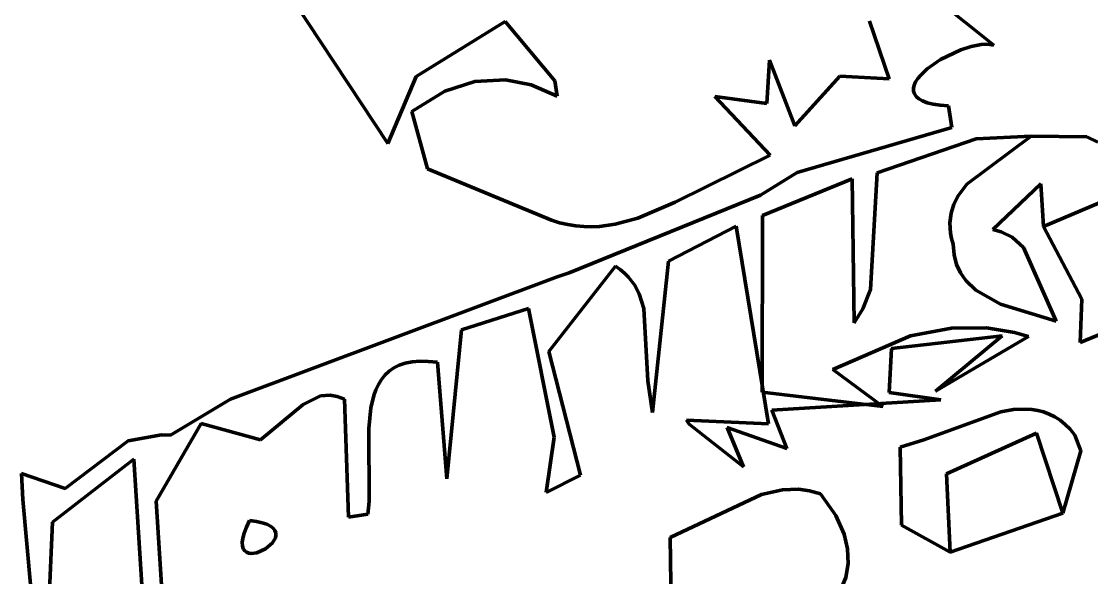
# Model space of a CAD drawing. Header units: millimetres. Extents: x 0 to 8.5, y 0 to 13.2.
# Drawn here: x 2.713 to 3.359, y 9.938 to 10.274 of the extents above; entities that cross this region are included whole.
import ezdxf

# ---------------------------------------------------------------- set-up
doc = ezdxf.new("R2010")
doc.units = ezdxf.units.MM
for name, color, linetype, lineweight in [('color#060606ff', 7, 'CONTINUOUS', 100), ('color#5c5c5cff', 7, 'CONTINUOUS', 100), ('color#aeaeaeff', 7, 'CONTINUOUS', 100), ('color#ffffffff', 7, 'CONTINUOUS', 100)]:
    doc.layers.add(name, color=color, linetype=linetype, lineweight=lineweight)

msp = doc.modelspace()

# ---------------------------------------------------------------- linework, layer by layer
at = {"layer": 'color#060606ff'}
for p, q in [((2.93402, 10.20001), (2.87746, 10.2856)), ((3.30013, 10.25936), (3.26521, 10.28736)), ((3.00488, 10.27365), (2.95123, 10.24039)), ((3.03485, 10.23775), (3.00488, 10.27365)), ((3.2251, 10.27375), (3.23684, 10.23891)), ((3.28649, 10.25861), (3.29244, 10.25971)), ((3.29244, 10.25971), (3.29521, 10.25988)), ((3.29521, 10.25988), (3.29778, 10.25977)), ((3.29778, 10.25977), (3.30013, 10.25936)), ((3.26786, 10.25066), (3.28022, 10.25662)), ((3.28022, 10.25662), (3.28649, 10.25861)), ((3.16461, 10.25028), (3.16304, 10.22412)), ((3.17998, 10.21051), (3.16461, 10.25028)), ((3.2599, 10.24506), (3.26786, 10.25066)), ((2.95123, 10.24039), (2.93402, 10.20001)), ((3.20719, 10.2407), (3.17998, 10.21051)), ((3.23684, 10.23891), (3.20719, 10.2407)), ((3.25415, 10.23912), (3.25576, 10.24111)), ((3.25576, 10.24111), (3.2599, 10.24506)), ((2.96854, 10.2316), (2.98657, 10.23737)), ((2.98657, 10.23737), (3.0051, 10.23836)), ((3.0051, 10.23836), (3.0207, 10.23528)), ((3.0207, 10.23528), (3.03625, 10.22845)), ((3.03625, 10.22845), (3.03485, 10.23775)), ((3.25158, 10.23336), (3.25202, 10.23523)), ((3.25202, 10.23523), (3.25289, 10.23715)), ((3.25289, 10.23715), (3.25415, 10.23912)), ((2.94859, 10.21927), (2.96854, 10.2316)), ((3.16304, 10.22412), (3.1316, 10.22839)), ((3.1316, 10.22839), (3.16498, 10.19294)), ((3.25161, 10.23158), (3.25158, 10.23336)), ((3.25213, 10.22989), (3.25161, 10.23158)), ((3.25319, 10.22833), (3.25213, 10.22989)), ((3.25482, 10.22691), (3.25319, 10.22833)), ((3.33019, 10.14975), (3.51253, 10.22742)), ((3.25705, 10.22565), (3.25482, 10.22691)), ((3.25993, 10.22458), (3.25705, 10.22565)), ((3.2635, 10.2237), (3.25993, 10.22458)), ((3.26778, 10.22305), (3.2635, 10.2237)), ((3.27281, 10.22264), (3.26778, 10.22305)), ((3.2748, 10.20954), (3.27281, 10.22264)), ((2.95805, 10.18458), (2.94859, 10.21927)), ((3.18132, 10.18245), (3.2748, 10.20954)), ((3.28937, 10.20275), (3.22959, 10.18225)), ((3.32264, 10.2043), (3.28937, 10.20275)), ((3.35624, 10.20403), (3.32264, 10.2043)), ((3.36294, 10.20083), (3.35624, 10.20403)), ((3.16498, 10.19294), (3.1077, 10.16451)), ((3.03283, 10.15357), (2.95805, 10.18458)), ((3.15924, 10.16862), (3.18132, 10.18245)), ((3.22959, 10.18225), (3.22567, 10.1118)), ((3.2146, 10.17855), (3.16039, 10.15645)), ((3.2158, 10.0916), (3.2146, 10.17855)), ((3.04353, 10.12177), (3.15924, 10.16862)), ((3.1077, 10.16451), (3.08515, 10.15485)), ((3.16039, 10.15645), (3.16015, 10.04958)), ((3.03779, 10.15204), (3.03283, 10.15357)), ((3.0427, 10.1509), (3.03779, 10.15204)), ((3.04757, 10.15013), (3.0427, 10.1509)), ((3.0524, 10.14971), (3.04757, 10.15013)), ((3.05718, 10.14962), (3.0524, 10.14971)), ((3.06193, 10.14984), (3.05718, 10.14962)), ((3.07131, 10.15112), (3.06193, 10.14984)), ((3.08515, 10.15485), (3.07131, 10.15112)), ((3.14446, 10.14988), (3.10353, 10.12881)), ((3.16407, 10.03046), (3.14446, 10.14988)), ((3.35335, 10.1058), (3.33019, 10.14975)), ((3.51344, 10.14605), (3.35228, 10.07967)), ((3.07152, 10.12574), (3.03139, 10.07421)), ((3.0744, 10.12379), (3.07152, 10.12574)), ((3.07698, 10.12168), (3.0744, 10.12379)), ((3.10353, 10.12881), (3.09385, 10.03735)), ((2.83896, 10.04554), (3.03637, 10.11942)), ((3.03637, 10.11942), (3.04353, 10.12177)), ((3.07928, 10.11943), (3.07698, 10.12168)), ((3.08308, 10.11449), (3.07928, 10.11943)), ((3.08594, 10.10907), (3.08308, 10.11449)), ((3.22567, 10.1118), (3.22106, 10.09998)), ((3.08876, 10.10015), (3.08594, 10.10907)), ((3.35228, 10.07967), (3.35335, 10.1058)), ((3.01903, 10.10029), (2.9786, 10.08732)), ((3.03456, 10.02241), (3.01903, 10.10029)), ((3.09113, 10.05648), (3.08876, 10.10015)), ((3.22106, 10.09998), (3.2158, 10.0916)), ((2.9786, 10.08732), (2.96969, 9.99733)), ((3.24986, 10.08368), (3.27465, 10.08836)), ((3.27465, 10.08836), (3.29567, 10.08851)), ((3.29567, 10.08851), (3.31262, 10.08575)), ((3.31262, 10.08575), (3.3211, 10.08331)), ((3.20291, 10.06331), (3.24986, 10.08368)), ((3.30513, 10.08378), (3.23823, 10.07602)), ((3.26489, 10.05029), (3.30513, 10.08378)), ((3.3211, 10.08331), (3.26489, 10.05029)), ((3.03139, 10.07421), (3.05036, 9.99949)), ((3.23823, 10.07602), (3.23683, 10.04957)), ((2.94094, 10.06593), (2.93768, 10.0643)), ((2.94463, 10.06717), (2.94094, 10.06593)), ((2.94876, 10.06799), (2.94463, 10.06717)), ((2.95337, 10.06838), (2.94876, 10.06799)), ((2.95849, 10.0683), (2.95337, 10.06838)), ((2.96412, 10.06773), (2.95849, 10.0683)), ((2.96969, 9.99733), (2.96412, 10.06773)), ((2.93233, 10.05996), (2.93019, 10.05731)), ((2.93482, 10.0623), (2.93233, 10.05996)), ((2.93768, 10.0643), (2.93482, 10.0623)), ((3.23312, 10.04096), (3.20291, 10.06331)), ((2.92837, 10.05437), (2.92686, 10.05116)), ((2.93019, 10.05731), (2.92837, 10.05437)), ((3.09385, 10.03735), (3.09113, 10.05648)), ((2.89344, 10.04742), (2.88299, 10.04217)), ((2.89926, 10.0479), (2.89344, 10.04742)), ((2.90344, 10.04716), (2.89926, 10.0479)), ((2.90789, 10.04546), (2.90344, 10.04716)), ((2.92562, 10.04771), (2.92385, 10.04017)), ((2.92686, 10.05116), (2.92562, 10.04771)), ((3.16015, 10.04958), (3.23312, 10.04096)), ((3.23683, 10.04957), (3.26807, 10.04509)), ((2.80269, 10.02363), (2.83896, 10.04554)), ((2.88299, 10.04217), (2.85708, 10.02098)), ((2.91026, 9.97423), (2.90789, 10.04546)), ((2.92385, 10.04017), (2.92263, 10.02767)), ((3.26807, 10.04509), (3.16601, 10.03876)), ((3.16601, 10.03876), (3.17499, 10.01564)), ((2.82124, 10.03079), (2.79405, 9.98378)), ((2.85708, 10.02098), (2.82124, 10.03079)), ((2.92263, 10.02767), (2.92271, 9.98365)), ((3.11613, 10.03027), (3.11455, 10.03267)), ((3.11455, 10.03267), (3.16407, 10.03046)), ((3.14891, 10.00451), (3.11613, 10.03027)), ((3.17499, 10.01564), (3.13895, 10.02827)), ((3.13895, 10.02827), (3.14891, 10.00451)), ((2.73913, 9.99157), (2.7772, 10.02028)), ((2.7772, 10.02028), (2.79726, 10.02382)), ((2.79726, 10.02382), (2.80269, 10.02363)), ((3.02979, 9.98905), (3.03456, 10.02241)), ((3.27162, 10.00028), (3.32594, 10.02493)), ((3.32594, 10.02493), (3.3419, 9.97651)), ((2.78056, 10.0091), (2.73154, 9.9711)), ((2.78733, 9.90525), (2.78056, 10.0091)), ((2.71361, 9.98477), (2.71272, 10.00058)), ((2.71272, 10.00058), (2.73913, 9.99157)), ((3.05036, 9.99949), (3.02979, 9.98905)), ((3.27369, 9.95298), (3.27162, 10.00028)), ((3.15972, 9.98775), (3.17244, 9.99072)), ((3.17244, 9.99072), (3.18215, 9.99104)), ((3.18215, 9.99104), (3.1887, 9.99014)), ((3.1887, 9.99014), (3.19533, 9.9882)), ((3.19533, 9.9882), (3.20473, 9.97523)), ((2.71848, 9.93123), (2.71361, 9.98477)), ((2.79405, 9.98378), (2.79953, 9.90143)), ((2.92271, 9.98365), (2.92198, 9.97589)), ((3.10465, 9.96189), (3.15972, 9.98775)), ((2.92198, 9.97589), (2.91026, 9.97423)), ((3.20473, 9.97523), (3.20974, 9.9638)), ((3.3419, 9.97651), (3.27369, 9.95298)), ((2.73154, 9.9711), (2.72833, 9.90041)), ((3.20974, 9.9638), (3.21176, 9.95499)), ((3.10525, 9.90988), (3.10465, 9.96189)), ((3.21176, 9.95499), (3.21211, 9.94623)), ((3.21211, 9.94623), (3.21063, 9.93777)), ((3.21063, 9.93777), (3.20854, 9.93241))]:
    msp.add_line(p, q, dxfattribs=at)
at = {"layer": 'color#5c5c5cff'}
for p, q in [((3.25785, 10.02087), (3.30436, 10.03783)), ((3.30436, 10.03783), (3.31201, 10.03913)), ((3.31201, 10.03913), (3.31947, 10.03946)), ((3.31947, 10.03946), (3.32311, 10.03921)), ((3.32311, 10.03921), (3.32668, 10.03864)), ((3.32668, 10.03864), (3.33017, 10.03773)), ((3.33017, 10.03773), (3.33358, 10.03646)), ((3.33358, 10.03646), (3.33689, 10.0348)), ((3.33689, 10.0348), (3.3401, 10.03272)), ((3.3401, 10.03272), (3.3432, 10.03021)), ((3.3432, 10.03021), (3.34618, 10.02724)), ((3.34618, 10.02724), (3.34904, 10.02378)), ((3.24357, 10.01646), (3.25785, 10.02087)), ((3.32594, 10.02493), (3.27162, 10.00028)), ((3.3419, 9.97651), (3.32594, 10.02493)), ((3.34904, 10.02378), (3.35266, 10.01415)), ((3.24427, 9.96926), (3.24357, 10.01646)), ((3.35266, 10.01415), (3.3419, 9.97651)), ((3.27162, 10.00028), (3.27369, 9.95298)), ((2.84859, 9.9681), (2.85048, 9.97223)), ((2.85048, 9.97223), (2.85473, 9.97163)), ((2.85473, 9.97163), (2.85825, 9.97082)), ((2.85825, 9.97082), (2.86107, 9.96983)), ((2.86107, 9.96983), (2.86324, 9.96869)), ((2.86324, 9.96869), (2.86481, 9.96742)), ((3.27369, 9.95298), (3.24427, 9.96926)), ((2.84648, 9.96144), (2.84727, 9.96451)), ((2.84727, 9.96451), (2.84859, 9.9681)), ((2.86481, 9.96742), (2.86584, 9.96605)), ((2.86584, 9.96605), (2.86637, 9.96461)), ((2.86645, 9.96313), (2.86613, 9.96164)), ((2.86637, 9.96461), (2.86645, 9.96313)), ((2.84616, 9.95886), (2.84648, 9.96144)), ((2.84628, 9.95675), (2.84616, 9.95886)), ((2.84677, 9.95507), (2.84628, 9.95675)), ((2.86447, 9.95873), (2.8602, 9.95496)), ((2.86613, 9.96164), (2.86447, 9.95873)), ((2.84759, 9.9538), (2.84677, 9.95507)), ((2.84869, 9.95291), (2.84759, 9.9538)), ((2.85003, 9.95238), (2.84869, 9.95291)), ((2.85155, 9.95216), (2.85003, 9.95238)), ((2.85494, 9.95259), (2.85155, 9.95216)), ((2.8602, 9.95496), (2.85494, 9.95259))]:
    msp.add_line(p, q, dxfattribs=at)
at = {"layer": 'color#aeaeaeff'}
for p, q in [((3.51253, 10.22742), (3.33019, 10.14975)), ((3.28374, 10.1754), (3.32264, 10.2043)), ((3.32264, 10.2043), (3.35624, 10.20403)), ((3.35624, 10.20403), (3.36294, 10.20083)), ((3.2786, 10.1684), (3.28374, 10.1754)), ((3.32843, 10.17565), (3.29946, 10.14789)), ((3.33019, 10.14975), (3.32843, 10.17565)), ((3.27435, 10.15788), (3.27605, 10.16332)), ((3.27605, 10.16332), (3.2786, 10.1684)), ((3.27361, 10.15205), (3.27435, 10.15788)), ((3.27394, 10.14579), (3.27361, 10.15205)), ((3.27454, 10.14249), (3.27394, 10.14579)), ((3.29946, 10.14789), (3.30465, 10.14652)), ((3.30465, 10.14652), (3.31123, 10.14328)), ((3.31123, 10.14328), (3.31812, 10.13712)), ((3.27546, 10.13908), (3.27454, 10.14249)), ((3.27608, 10.1326), (3.27546, 10.13908)), ((3.31812, 10.13712), (3.33784, 10.09267)), ((3.27765, 10.12682), (3.27608, 10.1326)), ((3.28006, 10.1217), (3.27765, 10.12682)), ((3.28322, 10.11718), (3.28006, 10.1217)), ((3.28916, 10.11141), (3.28322, 10.11718)), ((3.30418, 10.10286), (3.28916, 10.11141)), ((3.33784, 10.09267), (3.30418, 10.10286))]:
    msp.add_line(p, q, dxfattribs=at)
at = {"layer": 'color#ffffffff'}
for p, q in [((2.87746, 10.2856), (2.93402, 10.20001)), ((3.26521, 10.28736), (3.30013, 10.25936)), ((2.95123, 10.24039), (3.00488, 10.27365)), ((3.00488, 10.27365), (3.03485, 10.23775)), ((3.23684, 10.23891), (3.2251, 10.27375)), ((3.29244, 10.25971), (3.28649, 10.25861)), ((3.29521, 10.25988), (3.29244, 10.25971)), ((3.29778, 10.25977), (3.29521, 10.25988)), ((3.30013, 10.25936), (3.29778, 10.25977)), ((3.28022, 10.25662), (3.26786, 10.25066)), ((3.28649, 10.25861), (3.28022, 10.25662)), ((3.16304, 10.22412), (3.16461, 10.25028)), ((3.16461, 10.25028), (3.17998, 10.21051)), ((3.26786, 10.25066), (3.2599, 10.24506)), ((2.93402, 10.20001), (2.95123, 10.24039)), ((3.17998, 10.21051), (3.20719, 10.2407)), ((3.20719, 10.2407), (3.23684, 10.23891)), ((3.25576, 10.24111), (3.25415, 10.23912)), ((3.2599, 10.24506), (3.25576, 10.24111)), ((2.98657, 10.23737), (2.96854, 10.2316)), ((3.0051, 10.23836), (2.98657, 10.23737)), ((3.0207, 10.23528), (3.0051, 10.23836)), ((3.03625, 10.22845), (3.0207, 10.23528)), ((3.03485, 10.23775), (3.03625, 10.22845)), ((3.25202, 10.23523), (3.25158, 10.23336)), ((3.25289, 10.23715), (3.25202, 10.23523)), ((3.25415, 10.23912), (3.25289, 10.23715)), ((2.96854, 10.2316), (2.94859, 10.21927)), ((3.16498, 10.19294), (3.1316, 10.22839)), ((3.1316, 10.22839), (3.16304, 10.22412)), ((3.25158, 10.23336), (3.25161, 10.23158)), ((3.25161, 10.23158), (3.25213, 10.22989)), ((3.25213, 10.22989), (3.25319, 10.22833)), ((3.25319, 10.22833), (3.25482, 10.22691)), ((3.25482, 10.22691), (3.25705, 10.22565)), ((3.25705, 10.22565), (3.25993, 10.22458)), ((3.25993, 10.22458), (3.2635, 10.2237)), ((3.2635, 10.2237), (3.26778, 10.22305)), ((3.26778, 10.22305), (3.27281, 10.22264)), ((3.27281, 10.22264), (3.2748, 10.20954)), ((2.94859, 10.21927), (2.95805, 10.18458)), ((3.2748, 10.20954), (3.18132, 10.18245)), ((3.22959, 10.18225), (3.28937, 10.20275)), ((3.32264, 10.2043), (3.28374, 10.1754)), ((3.28937, 10.20275), (3.32264, 10.2043)), ((3.1077, 10.16451), (3.16498, 10.19294)), ((2.95805, 10.18458), (3.03283, 10.15357)), ((3.18132, 10.18245), (3.15924, 10.16862)), ((3.22567, 10.1118), (3.22959, 10.18225)), ((3.16039, 10.15645), (3.2146, 10.17855)), ((3.2146, 10.17855), (3.2158, 10.0916)), ((3.28374, 10.1754), (3.2786, 10.1684)), ((3.29946, 10.14789), (3.32843, 10.17565)), ((3.32843, 10.17565), (3.33019, 10.14975)), ((3.15924, 10.16862), (3.04353, 10.12177)), ((3.08515, 10.15485), (3.1077, 10.16451)), ((3.27605, 10.16332), (3.27435, 10.15788)), ((3.2786, 10.1684), (3.27605, 10.16332)), ((3.16015, 10.04958), (3.16039, 10.15645)), ((3.27435, 10.15788), (3.27361, 10.15205)), ((3.03283, 10.15357), (3.03779, 10.15204)), ((3.03779, 10.15204), (3.0427, 10.1509)), ((3.0427, 10.1509), (3.04757, 10.15013)), ((3.04757, 10.15013), (3.0524, 10.14971)), ((3.0524, 10.14971), (3.05718, 10.14962)), ((3.05718, 10.14962), (3.06193, 10.14984)), ((3.06193, 10.14984), (3.07131, 10.15112)), ((3.07131, 10.15112), (3.08515, 10.15485)), ((3.10353, 10.12881), (3.14446, 10.14988)), ((3.14446, 10.14988), (3.16407, 10.03046)), ((3.27361, 10.15205), (3.27394, 10.14579)), ((3.33019, 10.14975), (3.35335, 10.1058)), ((3.27394, 10.14579), (3.27454, 10.14249)), ((3.30465, 10.14652), (3.29946, 10.14789)), ((3.31123, 10.14328), (3.30465, 10.14652)), ((3.31812, 10.13712), (3.31123, 10.14328)), ((3.35228, 10.07967), (3.51344, 10.14605)), ((3.27454, 10.14249), (3.27546, 10.13908)), ((3.27546, 10.13908), (3.27608, 10.1326)), ((3.33784, 10.09267), (3.31812, 10.13712)), ((3.27608, 10.1326), (3.27765, 10.12682)), ((3.03139, 10.07421), (3.07152, 10.12574)), ((3.07152, 10.12574), (3.0744, 10.12379)), ((3.0744, 10.12379), (3.07698, 10.12168)), ((3.09385, 10.03735), (3.10353, 10.12881)), ((3.27765, 10.12682), (3.28006, 10.1217)), ((3.03637, 10.11942), (2.83896, 10.04554)), ((3.04353, 10.12177), (3.03637, 10.11942)), ((3.07698, 10.12168), (3.07928, 10.11943)), ((3.07928, 10.11943), (3.08308, 10.11449)), ((3.28006, 10.1217), (3.28322, 10.11718)), ((3.28322, 10.11718), (3.28916, 10.11141)), ((3.08308, 10.11449), (3.08594, 10.10907)), ((3.22106, 10.09998), (3.22567, 10.1118)), ((3.28916, 10.11141), (3.30418, 10.10286)), ((3.08594, 10.10907), (3.08876, 10.10015)), ((3.35335, 10.1058), (3.35228, 10.07967)), ((2.9786, 10.08732), (3.01903, 10.10029)), ((3.01903, 10.10029), (3.03456, 10.02241)), ((3.08876, 10.10015), (3.09113, 10.05648)), ((3.2158, 10.0916), (3.22106, 10.09998)), ((3.30418, 10.10286), (3.33784, 10.09267)), ((2.96969, 9.99733), (2.9786, 10.08732)), ((3.27465, 10.08836), (3.24986, 10.08368)), ((3.29567, 10.08851), (3.27465, 10.08836)), ((3.31262, 10.08575), (3.29567, 10.08851)), ((3.3211, 10.08331), (3.31262, 10.08575)), ((3.24986, 10.08368), (3.20291, 10.06331)), ((3.23823, 10.07602), (3.30513, 10.08378)), ((3.30513, 10.08378), (3.26489, 10.05029)), ((3.26489, 10.05029), (3.3211, 10.08331)), ((3.05036, 9.99949), (3.03139, 10.07421)), ((3.23683, 10.04957), (3.23823, 10.07602)), ((2.93768, 10.0643), (2.94094, 10.06593)), ((2.94094, 10.06593), (2.94463, 10.06717)), ((2.94463, 10.06717), (2.94876, 10.06799)), ((2.94876, 10.06799), (2.95337, 10.06838)), ((2.95337, 10.06838), (2.95849, 10.0683)), ((2.95849, 10.0683), (2.96412, 10.06773)), ((2.96412, 10.06773), (2.96969, 9.99733)), ((2.93019, 10.05731), (2.93233, 10.05996)), ((2.93233, 10.05996), (2.93482, 10.0623)), ((2.93482, 10.0623), (2.93768, 10.0643)), ((3.20291, 10.06331), (3.23312, 10.04096)), ((2.92686, 10.05116), (2.92837, 10.05437)), ((2.92837, 10.05437), (2.93019, 10.05731)), ((3.09113, 10.05648), (3.09385, 10.03735)), ((2.88299, 10.04217), (2.89344, 10.04742)), ((2.89344, 10.04742), (2.89926, 10.0479)), ((2.89926, 10.0479), (2.90344, 10.04716)), ((2.90344, 10.04716), (2.90789, 10.04546)), ((2.92385, 10.04017), (2.92562, 10.04771)), ((2.92562, 10.04771), (2.92686, 10.05116)), ((3.23312, 10.04096), (3.16015, 10.04958)), ((3.26807, 10.04509), (3.23683, 10.04957)), ((2.83896, 10.04554), (2.80269, 10.02363)), ((2.85708, 10.02098), (2.88299, 10.04217)), ((2.90789, 10.04546), (2.91026, 9.97423)), ((2.92263, 10.02767), (2.92385, 10.04017)), ((3.16601, 10.03876), (3.26807, 10.04509)), ((3.17499, 10.01564), (3.16601, 10.03876)), ((3.30436, 10.03783), (3.25785, 10.02087)), ((3.31201, 10.03913), (3.30436, 10.03783)), ((3.31947, 10.03946), (3.31201, 10.03913)), ((3.32311, 10.03921), (3.31947, 10.03946)), ((3.32668, 10.03864), (3.32311, 10.03921)), ((3.33017, 10.03773), (3.32668, 10.03864)), ((3.33358, 10.03646), (3.33017, 10.03773)), ((3.33689, 10.0348), (3.33358, 10.03646)), ((3.3401, 10.03272), (3.33689, 10.0348)), ((2.79405, 9.98378), (2.82124, 10.03079)), ((2.82124, 10.03079), (2.85708, 10.02098)), ((2.92271, 9.98365), (2.92263, 10.02767)), ((3.16407, 10.03046), (3.11455, 10.03267)), ((3.11455, 10.03267), (3.11613, 10.03027)), ((3.11613, 10.03027), (3.14891, 10.00451)), ((3.14891, 10.00451), (3.13895, 10.02827)), ((3.13895, 10.02827), (3.17499, 10.01564)), ((3.3432, 10.03021), (3.3401, 10.03272)), ((3.34618, 10.02724), (3.3432, 10.03021)), ((3.34904, 10.02378), (3.34618, 10.02724)), ((2.7772, 10.02028), (2.73913, 9.99157)), ((2.79726, 10.02382), (2.7772, 10.02028)), ((2.80269, 10.02363), (2.79726, 10.02382)), ((3.03456, 10.02241), (3.02979, 9.98905)), ((3.25785, 10.02087), (3.24357, 10.01646)), ((3.35266, 10.01415), (3.34904, 10.02378)), ((3.24357, 10.01646), (3.24427, 9.96926)), ((3.3419, 9.97651), (3.35266, 10.01415)), ((2.73154, 9.9711), (2.78056, 10.0091)), ((2.78056, 10.0091), (2.78733, 9.90525)), ((2.73913, 9.99157), (2.71272, 10.00058)), ((2.71272, 10.00058), (2.71361, 9.98477)), ((3.02979, 9.98905), (3.05036, 9.99949)), ((3.17244, 9.99072), (3.15972, 9.98775)), ((3.18215, 9.99104), (3.17244, 9.99072)), ((3.1887, 9.99014), (3.18215, 9.99104)), ((3.19533, 9.9882), (3.1887, 9.99014)), ((3.20473, 9.97523), (3.19533, 9.9882)), ((2.71361, 9.98477), (2.71848, 9.93123)), ((2.79953, 9.90143), (2.79405, 9.98378)), ((2.92198, 9.97589), (2.92271, 9.98365)), ((3.15972, 9.98775), (3.10465, 9.96189)), ((2.91026, 9.97423), (2.92198, 9.97589)), ((3.20974, 9.9638), (3.20473, 9.97523)), ((3.27369, 9.95298), (3.3419, 9.97651)), ((2.72833, 9.90041), (2.73154, 9.9711)), ((2.85048, 9.97223), (2.84859, 9.9681)), ((2.85473, 9.97163), (2.85048, 9.97223)), ((2.85825, 9.97082), (2.85473, 9.97163)), ((2.86107, 9.96983), (2.85825, 9.97082)), ((2.86324, 9.96869), (2.86107, 9.96983)), ((2.86481, 9.96742), (2.86324, 9.96869)), ((3.24427, 9.96926), (3.27369, 9.95298)), ((2.84727, 9.96451), (2.84648, 9.96144)), ((2.84859, 9.9681), (2.84727, 9.96451)), ((2.86584, 9.96605), (2.86481, 9.96742)), ((2.86637, 9.96461), (2.86584, 9.96605)), ((2.86613, 9.96164), (2.86645, 9.96313)), ((2.86645, 9.96313), (2.86637, 9.96461)), ((3.21176, 9.95499), (3.20974, 9.9638)), ((2.84648, 9.96144), (2.84616, 9.95886)), ((2.84616, 9.95886), (2.84628, 9.95675)), ((2.84628, 9.95675), (2.84677, 9.95507)), ((2.8602, 9.95496), (2.86447, 9.95873)), ((2.86447, 9.95873), (2.86613, 9.96164)), ((3.10465, 9.96189), (3.10525, 9.90988)), ((2.84677, 9.95507), (2.84759, 9.9538)), ((2.84759, 9.9538), (2.84869, 9.95291)), ((2.84869, 9.95291), (2.85003, 9.95238)), ((2.85003, 9.95238), (2.85155, 9.95216)), ((2.85155, 9.95216), (2.85494, 9.95259)), ((2.85494, 9.95259), (2.8602, 9.95496)), ((3.21211, 9.94623), (3.21176, 9.95499)), ((3.21063, 9.93777), (3.21211, 9.94623)), ((3.20854, 9.93241), (3.21063, 9.93777))]:
    msp.add_line(p, q, dxfattribs=at)

doc.saveas('drawing.dxf')
